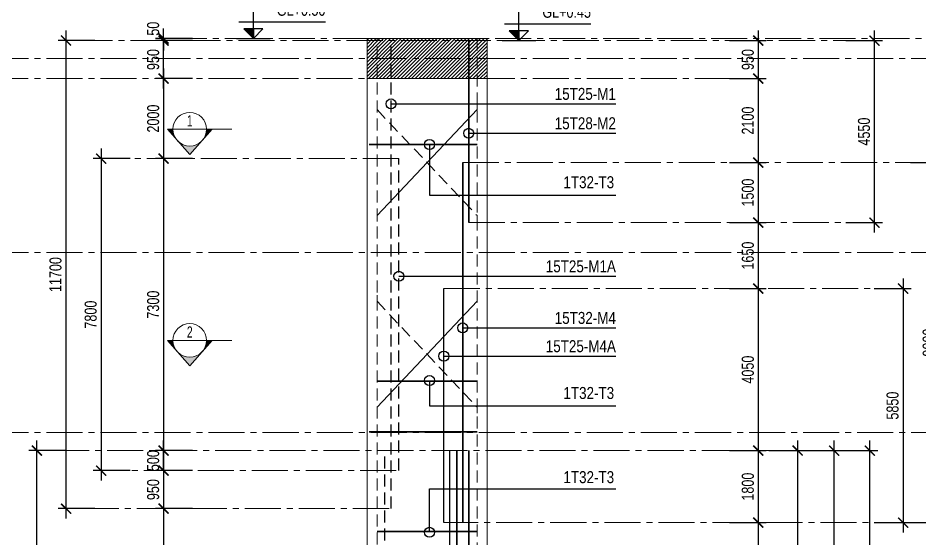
# Model space of a CAD drawing. Header units: millimetres. Extents: x 2746337 to 7547699, y -363432 to 15720.
# Drawn here: x 3076221 to 3098751, y -12008 to 1014 of the extents above; entities that cross this region are included whole.
import ezdxf
from ezdxf.enums import TextEntityAlignment as Align

# ---------------------------------------------------------------- set-up
doc = ezdxf.new("R2010")
doc.units = ezdxf.units.MM
doc.header["$LTSCALE"] = 1200
doc.header["$PDMODE"] = 3
for name, pattern in [('CENTER2', [1.125, 0.75, -0.125, 0.125, -0.125]), ('CONTINOUS', [0]), ('HIDDEN', [0.375, 0.25, -0.125])]:
    doc.linetypes.add(name, pattern=pattern)
for name, color, linetype, lineweight in [('1', 9, 'Continuous', 13), ('BOUND', 3, 'Continuous', 20), ('C1CO', 4, 'Continuous', 35), ('ENOTE', 2, 'Continuous', 15), ('Grid line', 160, 'CENTER2', 5), ('HIDE', 8, 'HIDDEN', 13), ('K-THUOC', 1, 'Continuous', 18), ('LEADER', 8, 'Continuous', 9), ('T1CO', 4, 'Continuous', 20), ('T1HI', 4, 'HIDDEN', 13), ('TCCO', 4, 'Continuous', 35), ('TCHI', 4, 'HIDDEN', 30), ('TEXTMA', 2, 'Continuous', 13)]:
    doc.layers.add(name, color=color, linetype=linetype, lineweight=lineweight)
for name, color, linetype in [('CDC.02.DIM', 1, 'Continuous'), ('CDC.06.TEXT', 2, 'Continuous'), ('CDC.10.HATCH', 251, 'Continuous')]:
    doc.layers.add(name, color=color, linetype=linetype)
doc.styles.add('DB_Arial', font='arial.ttf', dxfattribs={"width": 0.8})
doc.styles.add('SMTEXT', font='arial.ttf', dxfattribs={"width": 0.75})
doc.styles.add('TEXTVN', font='VHELVCN.TTF', dxfattribs={"width": 0.8})
doc.dimstyles.new('BSV1-100', dxfattribs={"dimtxt": 300, "dimasz": 250, "dimexe": 200, "dimexo": 0, "dimgap": 108, "dimtad": 1, "dimdec": 0, "dimdsep": 46, "dimtxsty": 'SMTEXT', "dimblk": 'ARCHTICK', "dimcen": 100, "dimdle": 250, "dimclrd": 256, "dimclre": 256, "dimclrt": 1, "dimadec": 0, "dimazin": 0, "dimtfac": 1, "dimtdec": 0, "dimtix": 1, "dimtmove": 2, "dimatfit": 3, "dimfxl": 720, "dimfxlon": 1, "dimtolj": 1, "dimtzin": 0, "dimarcsym": 0})
doc.dimstyles.new('BSV25', dxfattribs={"dimtxt": 300, "dimasz": 250, "dimexe": 200, "dimexo": 0, "dimgap": 108, "dimtad": 1, "dimdec": 0, "dimlfac": 0.25, "dimdsep": 46, "dimtxsty": 'SMTEXT', "dimblk": 'ARCHTICK', "dimcen": 100, "dimdle": 250, "dimclrd": 256, "dimclre": 256, "dimclrt": 2, "dimadec": 0, "dimazin": 0, "dimtfac": 1, "dimtdec": 0, "dimtix": 1, "dimtmove": 2, "dimatfit": 3, "dimfxl": 800, "dimfxlon": 1, "dimtolj": 1, "dimtzin": 0, "dimarcsym": 0})

# ---------------------------------------------------------------- blocks, each defined once
blk = doc.blocks.new('_ArchTick')
at = {"color": 0, "linetype": 'ByBlock', "const_width": 0.15}
blk.add_lwpolyline([(-0.5, -0.5), (0.5, 0.5)], dxfattribs=at)
blk = doc.blocks.new('*D415')
at = {"layer": 'Defpoints', "color": 0, "transparency": 16777216}
for p in [(3084938, -8850), (3071129, -11850), (3084938, -11850)]:
    blk.add_point(p, dxfattribs=at)
at = {"layer": 'K-THUOC', "lineweight": -2, "transparency": 16777216}
for p, q in [((3071129, -8600), (3071129, -12100)), ((3071849, -8850), (3070929, -8850)), ((3071849, -11850), (3070929, -11850))]:
    blk.add_line(p, q, dxfattribs=at)
at = {"layer": 'K-THUOC', "lineweight": -2, "transparency": 16777216, "xscale": 250, "yscale": 250, "zscale": 250}
for p, rotation in [((3071129, -8850), 90), ((3071129, -11850), 270)]:
    blk.add_blockref('_ArchTick', p, dxfattribs=dict(at, rotation=rotation))
at = {"layer": 'K-THUOC', "color": 1, "transparency": 16777216, "char_height": 300, "attachment_point": 5, "rotation": 90, "style": 'SMTEXT'}
for s, insert in [('\\A1;T12a200-L1,L2,L3', (3071417, -10350)), ('\\A1;3000', (3070867, -10350))]:
    blk.add_mtext(s, dxfattribs=dict(at, insert=insert))
blk = doc.blocks.new('*D420')
at = {"layer": 'Defpoints', "color": 0, "transparency": 16777216}
for p in [(3084938, -11850), (3071129, -26000), (3077931, -26000)]:
    blk.add_point(p, dxfattribs=at)
at = {"layer": 'K-THUOC', "lineweight": -2, "transparency": 16777216}
for p, q in [((3071129, -11600), (3071129, -26250)), ((3071849, -11850), (3070929, -11850)), ((3071849, -26000), (3070929, -26000))]:
    blk.add_line(p, q, dxfattribs=at)
at = {"layer": 'K-THUOC', "lineweight": -2, "transparency": 16777216, "xscale": 250, "yscale": 250, "zscale": 250}
for p, rotation in [((3071129, -11850), 90), ((3071129, -26000), 270)]:
    blk.add_blockref('_ArchTick', p, dxfattribs=dict(at, rotation=rotation))
at = {"layer": 'K-THUOC', "color": 1, "transparency": 16777216, "char_height": 300, "attachment_point": 5, "rotation": 90, "style": 'SMTEXT'}
for s, insert in [('\\A1;T12a300-L1,L2,L3', (3071417, -18925)), ('\\A1;14150', (3070868, -18925))]:
    blk.add_mtext(s, dxfattribs=dict(at, insert=insert))
blk = doc.blocks.new('SIGSEC')
at = {"layer": '1', "lineweight": 9}
h = blk.add_hatch(color=256, dxfattribs=at)
h.dxf.hatch_style = 1
h.paths.add_polyline_path([(-420, 0), (-560, 0), (-315, -278, -0.182676)])
h = blk.add_hatch(color=256, dxfattribs=at)
h.dxf.hatch_style = 1
h.paths.add_polyline_path([(560, 0), (420, 0, -0.182676), (315, -278)])
h = blk.add_hatch(color=256, dxfattribs=at)
h.dxf.hatch_style = 1
h.paths.add_polyline_path([(315, -278, -0.451416), (-315, -278), (0, -635)])
at = {"layer": '1', "lineweight": 9, "elevation": 0}
blk.add_lwpolyline([(1050, 0), (-560, 0), (0, -635), (560, 0)], dxfattribs=at)
at = {"layer": '1', "lineweight": 9}
blk.add_circle((0, 0), 420, dxfattribs=at)
at = {"layer": 'BOUND', "lineweight": 9, "style": 'TEXTVN', "width": 0.8}
blk.add_attdef('SEC', text='', height=280, dxfattribs=at).set_placement((0, 210, 0), align=Align.MIDDLE_CENTER)
blk = doc.blocks.new('*D382')
at = {"layer": 'Defpoints', "color": 0, "transparency": 16777216}
for p in [(3071679, -500), (3071129, -8850), (3084938, -8850)]:
    blk.add_point(p, dxfattribs=at)
at = {"layer": 'K-THUOC', "lineweight": -2, "transparency": 16777216}
for p, q in [((3071129, -250), (3071129, -9100)), ((3071679, -500), (3070929, -500)), ((3071849, -8850), (3070929, -8850))]:
    blk.add_line(p, q, dxfattribs=at)
at = {"layer": 'K-THUOC', "lineweight": -2, "transparency": 16777216, "xscale": 250, "yscale": 250, "zscale": 250}
for p, rotation in [((3071129, -500), 90), ((3071129, -8850), 270)]:
    blk.add_blockref('_ArchTick', p, dxfattribs=dict(at, rotation=rotation))
at = {"layer": 'K-THUOC', "color": 1, "transparency": 16777216, "char_height": 300, "attachment_point": 5, "rotation": 90, "style": 'SMTEXT'}
for s, insert in [('\\A1;T12a300-L1,L2,L3', (3071417, -4675)), ('\\A1;8350', (3070867, -4675))]:
    blk.add_mtext(s, dxfattribs=dict(at, insert=insert))
blk = doc.blocks.new('tag_cd')
at = {"layer": 'CDC.10.HATCH'}
blk.add_hatch(color=256, dxfattribs=at).paths.add_polyline_path([(180, 240), (420, 0), (420, 240)])
at = {"layer": 'CDC.02.DIM'}
for points in [[(420, 240), (420, 0), (660, 240), (180, 240), (420, 0), (420, 1020)], [(60, 420), (2220, 420)], [(0, 0), (840, 0)]]:
    blk.add_lwpolyline(points, dxfattribs=at)
at = {"layer": 'CDC.06.TEXT', "ltscale": 0.5, "style": 'SMTEXT', "width": 0.75}
blk.add_attdef('CD', text='', height=300, dxfattribs=at).set_placement((2220, 570), align=Align.RIGHT)
blk = doc.blocks.new('*D421')
at = {"layer": 'Defpoints', "color": 0, "transparency": 16777216}
for p in [(3070676, 0), (3070113, -4850), (3102823, -4850)]:
    blk.add_point(p, dxfattribs=at)
at = {"layer": 'K-THUOC', "lineweight": -2, "transparency": 16777216}
for p, q in [((3070113, 250), (3070113, -5100)), ((3070676, 0), (3069913, 0)), ((3070833, -4850), (3069913, -4850))]:
    blk.add_line(p, q, dxfattribs=at)
at = {"layer": 'K-THUOC', "lineweight": -2, "transparency": 16777216, "xscale": 250, "yscale": 250, "zscale": 250}
for p, rotation in [((3070113, 0), 90), ((3070113, -4850), 270)]:
    blk.add_blockref('_ArchTick', p, dxfattribs=dict(at, rotation=rotation))
at = {"layer": 'K-THUOC', "color": 1, "transparency": 16777216, "insert": (3069852, -2425), "char_height": 300, "attachment_point": 5, "rotation": 90, "style": 'SMTEXT'}
blk.add_mtext('\\A1;4850', dxfattribs=at)
blk = doc.blocks.new('*D422')
at = {"layer": 'Defpoints', "color": 0, "transparency": 16777216}
for p in [(3102823, -4850), (3070113, -9350), (3102807, -9350)]:
    blk.add_point(p, dxfattribs=at)
at = {"layer": 'K-THUOC', "lineweight": -2, "transparency": 16777216}
for p, q in [((3070113, -4600), (3070113, -9600)), ((3070833, -4850), (3069913, -4850)), ((3070833, -9350), (3069913, -9350))]:
    blk.add_line(p, q, dxfattribs=at)
at = {"layer": 'K-THUOC', "lineweight": -2, "transparency": 16777216, "xscale": 250, "yscale": 250, "zscale": 250}
for p, rotation in [((3070113, -4850), 90), ((3070113, -9350), 270)]:
    blk.add_blockref('_ArchTick', p, dxfattribs=dict(at, rotation=rotation))
at = {"layer": 'K-THUOC', "color": 1, "transparency": 16777216, "insert": (3069852, -7100), "char_height": 300, "attachment_point": 5, "rotation": 90, "style": 'SMTEXT'}
blk.add_mtext('\\A1;4500', dxfattribs=at)
blk = doc.blocks.new('*D423')
at = {"layer": 'Defpoints', "color": 0, "transparency": 16777216}
for p in [(3101550, -9350), (3070113, -13150), (3102807, -13150)]:
    blk.add_point(p, dxfattribs=at)
at = {"layer": 'K-THUOC', "lineweight": -2, "transparency": 16777216}
for p, q in [((3070113, -9100), (3070113, -13400)), ((3070833, -9350), (3069913, -9350)), ((3070833, -13150), (3069913, -13150))]:
    blk.add_line(p, q, dxfattribs=at)
at = {"layer": 'K-THUOC', "lineweight": -2, "transparency": 16777216, "xscale": 250, "yscale": 250, "zscale": 250}
for p, rotation in [((3070113, -9350), 90), ((3070113, -13150), 270)]:
    blk.add_blockref('_ArchTick', p, dxfattribs=dict(at, rotation=rotation))
at = {"layer": 'K-THUOC', "color": 1, "transparency": 16777216, "insert": (3069852, -11250), "char_height": 300, "attachment_point": 5, "rotation": 90, "style": 'SMTEXT'}
blk.add_mtext('\\A1;3800', dxfattribs=at)
blk = doc.blocks.new('*D383')
at = {"layer": 'Defpoints', "color": 0, "transparency": 16777216}
for p in [(3087588, 450), (3087938, -500), (3094713, -500)]:
    blk.add_point(p, dxfattribs=at)
at = {"layer": 'K-THUOC', "lineweight": -2, "transparency": 16777216}
for p, q in [((3094713, 700), (3094713, -750)), ((3093993, 450), (3094913, 450)), ((3093993, -500), (3094913, -500))]:
    blk.add_line(p, q, dxfattribs=at)
at = {"layer": 'K-THUOC', "lineweight": -2, "transparency": 16777216, "xscale": 250, "yscale": 250, "zscale": 250}
for p, rotation in [((3094713, 450), 90), ((3094713, -500), 270)]:
    blk.add_blockref('_ArchTick', p, dxfattribs=dict(at, rotation=rotation))
at = {"layer": 'K-THUOC', "color": 1, "transparency": 16777216, "insert": (3094452, -25), "char_height": 300, "attachment_point": 5, "rotation": 90, "style": 'SMTEXT'}
blk.add_mtext('\\A1;950', dxfattribs=at)
blk = doc.blocks.new('*D384')
at = {"layer": 'Defpoints', "color": 0, "transparency": 16777216}
for p in [(3087938, -2600), (3087938, -4100), (3094713, -4100)]:
    blk.add_point(p, dxfattribs=at)
at = {"layer": 'K-THUOC', "lineweight": -2, "transparency": 16777216}
for p, q in [((3094713, -2350), (3094713, -4350)), ((3093993, -2600), (3094913, -2600)), ((3093993, -4100), (3094913, -4100))]:
    blk.add_line(p, q, dxfattribs=at)
at = {"layer": 'K-THUOC', "lineweight": -2, "transparency": 16777216, "xscale": 250, "yscale": 250, "zscale": 250}
for p, rotation in [((3094713, -2600), 90), ((3094713, -4100), 270)]:
    blk.add_blockref('_ArchTick', p, dxfattribs=dict(at, rotation=rotation))
at = {"layer": 'K-THUOC', "color": 1, "transparency": 16777216, "insert": (3094452, -3350), "char_height": 300, "attachment_point": 5, "rotation": 90, "style": 'SMTEXT'}
blk.add_mtext('\\A1;1500', dxfattribs=at)
blk = doc.blocks.new('*D385')
at = {"layer": 'Defpoints', "color": 0, "transparency": 16777216}
for p in [(3087938, -4100), (3087938, -5750), (3094713, -5750)]:
    blk.add_point(p, dxfattribs=at)
at = {"layer": 'K-THUOC', "lineweight": -2, "transparency": 16777216}
for p, q in [((3094713, -3850), (3094713, -6000)), ((3093993, -4100), (3094913, -4100)), ((3093993, -5750), (3094913, -5750))]:
    blk.add_line(p, q, dxfattribs=at)
at = {"layer": 'K-THUOC', "lineweight": -2, "transparency": 16777216, "xscale": 250, "yscale": 250, "zscale": 250}
for p, rotation in [((3094713, -4100), 90), ((3094713, -5750), 270)]:
    blk.add_blockref('_ArchTick', p, dxfattribs=dict(at, rotation=rotation))
at = {"layer": 'K-THUOC', "color": 1, "transparency": 16777216, "insert": (3094452, -4925), "char_height": 300, "attachment_point": 5, "rotation": 90, "style": 'SMTEXT'}
blk.add_mtext('\\A1;1650', dxfattribs=at)
blk = doc.blocks.new('*D386')
at = {"layer": 'Defpoints', "color": 0, "transparency": 16777216}
for p in [(3087938, -5750), (3087938, -9800), (3094713, -9800)]:
    blk.add_point(p, dxfattribs=at)
at = {"layer": 'K-THUOC', "lineweight": -2, "transparency": 16777216}
for p, q in [((3094713, -5500), (3094713, -10050)), ((3093993, -5750), (3094913, -5750)), ((3093993, -9800), (3094913, -9800))]:
    blk.add_line(p, q, dxfattribs=at)
at = {"layer": 'K-THUOC', "lineweight": -2, "transparency": 16777216, "xscale": 250, "yscale": 250, "zscale": 250}
for p, rotation in [((3094713, -5750), 90), ((3094713, -9800), 270)]:
    blk.add_blockref('_ArchTick', p, dxfattribs=dict(at, rotation=rotation))
at = {"layer": 'K-THUOC', "color": 1, "transparency": 16777216, "insert": (3094452, -7775), "char_height": 300, "attachment_point": 5, "rotation": 90, "style": 'SMTEXT'}
blk.add_mtext('\\A1;4050', dxfattribs=at)
blk = doc.blocks.new('*D387')
at = {"layer": 'Defpoints', "color": 0, "transparency": 16777216}
for p in [(3087938, -9800), (3087938, -11600), (3094713, -11600)]:
    blk.add_point(p, dxfattribs=at)
at = {"layer": 'K-THUOC', "lineweight": -2, "transparency": 16777216}
for p, q in [((3094713, -9550), (3094713, -11850)), ((3093993, -9800), (3094913, -9800)), ((3093993, -11600), (3094913, -11600))]:
    blk.add_line(p, q, dxfattribs=at)
at = {"layer": 'K-THUOC', "lineweight": -2, "transparency": 16777216, "xscale": 250, "yscale": 250, "zscale": 250}
for p, rotation in [((3094713, -9800), 90), ((3094713, -11600), 270)]:
    blk.add_blockref('_ArchTick', p, dxfattribs=dict(at, rotation=rotation))
at = {"layer": 'K-THUOC', "color": 1, "transparency": 16777216, "insert": (3094452, -10700), "char_height": 300, "attachment_point": 5, "rotation": 90, "style": 'SMTEXT'}
blk.add_mtext('\\A1;1800', dxfattribs=at)
blk = doc.blocks.new('*D388')
at = {"layer": 'Defpoints', "color": 0, "transparency": 16777216}
for p in [(3087938, -11600), (3087938, -18800), (3094713, -18800)]:
    blk.add_point(p, dxfattribs=at)
at = {"layer": 'K-THUOC', "lineweight": -2, "transparency": 16777216}
for p, q in [((3094713, -11350), (3094713, -19050)), ((3093993, -11600), (3094913, -11600)), ((3093993, -18800), (3094913, -18800))]:
    blk.add_line(p, q, dxfattribs=at)
at = {"layer": 'K-THUOC', "lineweight": -2, "transparency": 16777216, "xscale": 250, "yscale": 250, "zscale": 250}
for p, rotation in [((3094713, -11600), 90), ((3094713, -18800), 270)]:
    blk.add_blockref('_ArchTick', p, dxfattribs=dict(at, rotation=rotation))
at = {"layer": 'K-THUOC', "color": 1, "transparency": 16777216, "insert": (3094452, -15200), "char_height": 300, "attachment_point": 5, "rotation": 90, "style": 'SMTEXT'}
blk.add_mtext('\\A1;7200', dxfattribs=at)
blk = doc.blocks.new('*D393')
at = {"layer": 'Defpoints', "color": 0, "transparency": 16777216}
for p in [(3086887, -9800), (3097500, -9800), (3086887, -21500)]:
    blk.add_point(p, dxfattribs=at)
at = {"layer": 'K-THUOC', "lineweight": -2, "transparency": 16777216}
for p, q in [((3097500, -21750), (3097500, -9550)), ((3096780, -9800), (3097700, -9800)), ((3096780, -21500), (3097700, -21500))]:
    blk.add_line(p, q, dxfattribs=at)
at = {"layer": 'K-THUOC', "lineweight": -2, "transparency": 16777216, "xscale": 250, "yscale": 250, "zscale": 250}
for p, rotation in [((3097500, -9800), 90), ((3097500, -21500), 270)]:
    blk.add_blockref('_ArchTick', p, dxfattribs=dict(at, rotation=rotation))
at = {"layer": 'K-THUOC', "color": 1, "transparency": 16777216, "insert": (3097239, -15650), "char_height": 300, "attachment_point": 5, "rotation": 90, "style": 'SMTEXT'}
blk.add_mtext('\\A1;11700', dxfattribs=at)
blk = doc.blocks.new('*D394')
at = {"layer": 'Defpoints', "color": 0, "transparency": 16777216}
for p in [(3088151, -2600), (3099231, -2600), (3088151, -11600)]:
    blk.add_point(p, dxfattribs=at)
at = {"layer": 'K-THUOC', "lineweight": -2, "transparency": 16777216}
for p, q in [((3099231, -11850), (3099231, -2350)), ((3098511, -2600), (3099431, -2600)), ((3098511, -11600), (3099431, -11600))]:
    blk.add_line(p, q, dxfattribs=at)
at = {"layer": 'K-THUOC', "lineweight": -2, "transparency": 16777216, "xscale": 250, "yscale": 250, "zscale": 250}
for p, rotation in [((3099231, -2600), 90), ((3099231, -11600), 270)]:
    blk.add_blockref('_ArchTick', p, dxfattribs=dict(at, rotation=rotation))
at = {"layer": 'K-THUOC', "color": 1, "transparency": 16777216, "insert": (3098970, -7100), "char_height": 300, "attachment_point": 5, "rotation": 90, "style": 'SMTEXT'}
blk.add_mtext('\\A1;9000', dxfattribs=at)
blk = doc.blocks.new('*D395')
at = {"layer": 'Defpoints', "color": 0, "transparency": 16777216}
for p in [(3087588, 450), (3097616, 450), (3087588, -4100)]:
    blk.add_point(p, dxfattribs=at)
at = {"layer": 'K-THUOC', "lineweight": -2, "transparency": 16777216}
for p, q in [((3097616, -4350), (3097616, 700)), ((3096896, 450), (3097816, 450)), ((3096896, -4100), (3097816, -4100))]:
    blk.add_line(p, q, dxfattribs=at)
at = {"layer": 'K-THUOC', "lineweight": -2, "transparency": 16777216, "xscale": 250, "yscale": 250, "zscale": 250}
for p, rotation in [((3097616, 450), 90), ((3097616, -4100), 270)]:
    blk.add_blockref('_ArchTick', p, dxfattribs=dict(at, rotation=rotation))
at = {"layer": 'K-THUOC', "color": 1, "transparency": 16777216, "insert": (3097355, -1825), "char_height": 300, "attachment_point": 5, "rotation": 90, "style": 'SMTEXT'}
blk.add_mtext('\\A1;4550', dxfattribs=at)
blk = doc.blocks.new('*D396')
at = {"layer": 'Defpoints', "color": 0, "transparency": 16777216}
for p in [(3087007, -9800), (3096607, -9800), (3087007, -19300)]:
    blk.add_point(p, dxfattribs=at)
at = {"layer": 'K-THUOC', "lineweight": -2, "transparency": 16777216}
for p, q in [((3096607, -19550), (3096607, -9550)), ((3095887, -9800), (3096807, -9800)), ((3095887, -19300), (3096807, -19300))]:
    blk.add_line(p, q, dxfattribs=at)
at = {"layer": 'K-THUOC', "lineweight": -2, "transparency": 16777216, "xscale": 250, "yscale": 250, "zscale": 250}
for p, rotation in [((3096607, -9800), 90), ((3096607, -19300), 270)]:
    blk.add_blockref('_ArchTick', p, dxfattribs=dict(at, rotation=rotation))
at = {"layer": 'K-THUOC', "color": 1, "transparency": 16777216, "insert": (3096346, -14550), "char_height": 300, "attachment_point": 5, "rotation": 90, "style": 'SMTEXT'}
blk.add_mtext('\\A1;9500', dxfattribs=at)
blk = doc.blocks.new('*D397')
at = {"layer": 'Defpoints', "color": 0, "transparency": 16777216}
for p in [(3087181, -9800), (3095697, -9800), (3087181, -18800)]:
    blk.add_point(p, dxfattribs=at)
at = {"layer": 'K-THUOC', "lineweight": -2, "transparency": 16777216}
for p, q in [((3095697, -19050), (3095697, -9550)), ((3094977, -9800), (3095897, -9800)), ((3094977, -18800), (3095897, -18800))]:
    blk.add_line(p, q, dxfattribs=at)
at = {"layer": 'K-THUOC', "lineweight": -2, "transparency": 16777216, "xscale": 250, "yscale": 250, "zscale": 250}
for p, rotation in [((3095697, -9800), 90), ((3095697, -18800), 270)]:
    blk.add_blockref('_ArchTick', p, dxfattribs=dict(at, rotation=rotation))
at = {"layer": 'K-THUOC', "color": 1, "transparency": 16777216, "insert": (3095435, -14300), "char_height": 300, "attachment_point": 5, "rotation": 90, "style": 'SMTEXT'}
blk.add_mtext('\\A1;9000', dxfattribs=at)
blk = doc.blocks.new('*D398')
at = {"layer": 'Defpoints', "color": 0, "transparency": 16777216}
for p in [(3079858, 450), (3084938, 450), (3084938, -500)]:
    blk.add_point(p, dxfattribs=at)
at = {"layer": 'K-THUOC', "lineweight": -2, "transparency": 16777216}
for p, q in [((3079858, -750), (3079858, 700)), ((3080578, 450), (3079658, 450)), ((3080578, -500), (3079658, -500))]:
    blk.add_line(p, q, dxfattribs=at)
at = {"layer": 'K-THUOC', "lineweight": -2, "transparency": 16777216, "xscale": 250, "yscale": 250, "zscale": 250}
for p, rotation in [((3079858, 450), 90), ((3079858, -500), 270)]:
    blk.add_blockref('_ArchTick', p, dxfattribs=dict(at, rotation=rotation))
at = {"layer": 'K-THUOC', "color": 1, "transparency": 16777216, "insert": (3079597, -25), "char_height": 300, "attachment_point": 5, "rotation": 90, "style": 'SMTEXT'}
blk.add_mtext('\\A1;950', dxfattribs=at)
blk = doc.blocks.new('*D399')
at = {"layer": 'Defpoints', "color": 0, "transparency": 16777216}
for p in [(3084914, -2500), (3079858, -9800), (3084914, -9800)]:
    blk.add_point(p, dxfattribs=at)
at = {"layer": 'K-THUOC', "lineweight": -2, "transparency": 16777216}
for p, q in [((3079858, -2250), (3079858, -10050)), ((3080578, -2500), (3079658, -2500)), ((3080578, -9800), (3079658, -9800))]:
    blk.add_line(p, q, dxfattribs=at)
at = {"layer": 'K-THUOC', "lineweight": -2, "transparency": 16777216, "xscale": 250, "yscale": 250, "zscale": 250}
for p, rotation in [((3079858, -2500), 90), ((3079858, -9800), 270)]:
    blk.add_blockref('_ArchTick', p, dxfattribs=dict(at, rotation=rotation))
at = {"layer": 'K-THUOC', "color": 1, "transparency": 16777216, "insert": (3079597, -6150), "char_height": 300, "attachment_point": 5, "rotation": 90, "style": 'SMTEXT'}
blk.add_mtext('\\A1;7300', dxfattribs=at)
blk = doc.blocks.new('*D400')
at = {"layer": 'Defpoints', "color": 0, "transparency": 16777216}
for p in [(3084914, -11250), (3079858, -14200), (3084914, -14200)]:
    blk.add_point(p, dxfattribs=at)
at = {"layer": 'K-THUOC', "lineweight": -2, "transparency": 16777216}
for p, q in [((3079858, -11000), (3079858, -14450)), ((3080578, -11250), (3079658, -11250)), ((3080578, -14200), (3079658, -14200))]:
    blk.add_line(p, q, dxfattribs=at)
at = {"layer": 'K-THUOC', "lineweight": -2, "transparency": 16777216, "xscale": 250, "yscale": 250, "zscale": 250}
for p, rotation in [((3079858, -11250), 90), ((3079858, -14200), 270)]:
    blk.add_blockref('_ArchTick', p, dxfattribs=dict(at, rotation=rotation))
at = {"layer": 'K-THUOC', "color": 1, "transparency": 16777216, "insert": (3079597, -12725), "char_height": 300, "attachment_point": 5, "rotation": 90, "style": 'SMTEXT'}
blk.add_mtext('\\A1;2950', dxfattribs=at)
blk = doc.blocks.new('*D402')
at = {"layer": 'Defpoints', "color": 0, "transparency": 16777216}
for p in [(3076693, -9800), (3085114, -9800), (3085114, -21500)]:
    blk.add_point(p, dxfattribs=at)
at = {"layer": 'K-THUOC', "lineweight": -2, "transparency": 16777216}
for p, q in [((3076693, -21750), (3076693, -9550)), ((3077413, -9800), (3076493, -9800)), ((3077413, -21500), (3076493, -21500))]:
    blk.add_line(p, q, dxfattribs=at)
at = {"layer": 'K-THUOC', "lineweight": -2, "transparency": 16777216, "xscale": 250, "yscale": 250, "zscale": 250}
for p, rotation in [((3076693, -9800), 90), ((3076693, -21500), 270)]:
    blk.add_blockref('_ArchTick', p, dxfattribs=dict(at, rotation=rotation))
at = {"layer": 'K-THUOC', "color": 1, "transparency": 16777216, "insert": (3076432, -15650), "char_height": 300, "attachment_point": 5, "rotation": 90, "style": 'SMTEXT'}
blk.add_mtext('\\A1;11700', dxfattribs=at)
blk = doc.blocks.new('*D403')
at = {"layer": 'Defpoints', "color": 0, "transparency": 16777216}
for p in [(3077420, 450), (3082637, 450), (3082637, -11250)]:
    blk.add_point(p, dxfattribs=at)
at = {"layer": 'K-THUOC', "lineweight": -2, "transparency": 16777216}
for p, q in [((3077420, -11500), (3077420, 700)), ((3078140, 450), (3077220, 450)), ((3078140, -11250), (3077220, -11250))]:
    blk.add_line(p, q, dxfattribs=at)
at = {"layer": 'K-THUOC', "lineweight": -2, "transparency": 16777216, "xscale": 250, "yscale": 250, "zscale": 250}
for p, rotation in [((3077420, 450), 90), ((3077420, -11250), 270)]:
    blk.add_blockref('_ArchTick', p, dxfattribs=dict(at, rotation=rotation))
at = {"layer": 'K-THUOC', "color": 1, "transparency": 16777216, "insert": (3077158, -5400), "char_height": 300, "attachment_point": 5, "rotation": 90, "style": 'SMTEXT'}
blk.add_mtext('\\A1;11700', dxfattribs=at)
blk = doc.blocks.new('*D404')
at = {"layer": 'Defpoints', "color": 0, "transparency": 16777216}
for p in [(3082880, -2500), (3078298, -10300), (3082880, -10300)]:
    blk.add_point(p, dxfattribs=at)
at = {"layer": 'K-THUOC', "lineweight": -2, "transparency": 16777216}
for p, q in [((3078298, -2250), (3078298, -10550)), ((3079018, -2500), (3078098, -2500)), ((3079018, -10300), (3078098, -10300))]:
    blk.add_line(p, q, dxfattribs=at)
at = {"layer": 'K-THUOC', "lineweight": -2, "transparency": 16777216, "xscale": 250, "yscale": 250, "zscale": 250}
for p, rotation in [((3078298, -2500), 90), ((3078298, -10300), 270)]:
    blk.add_blockref('_ArchTick', p, dxfattribs=dict(at, rotation=rotation))
at = {"layer": 'K-THUOC', "color": 1, "transparency": 16777216, "insert": (3078037, -6400), "char_height": 300, "attachment_point": 5, "rotation": 90, "style": 'SMTEXT'}
blk.add_mtext('\\A1;7800', dxfattribs=at)
blk = doc.blocks.new('*D405')
at = {"layer": 'Defpoints', "color": 0, "transparency": 16777216}
for p in [(3082488, -10300), (3079858, -11250), (3084914, -11250)]:
    blk.add_point(p, dxfattribs=at)
at = {"layer": 'K-THUOC', "lineweight": -2, "transparency": 16777216}
for p, q in [((3079858, -10050), (3079858, -11500)), ((3080578, -10300), (3079658, -10300)), ((3080578, -11250), (3079658, -11250))]:
    blk.add_line(p, q, dxfattribs=at)
at = {"layer": 'K-THUOC', "lineweight": -2, "transparency": 16777216, "xscale": 250, "yscale": 250, "zscale": 250}
for p, rotation in [((3079858, -10300), 90), ((3079858, -11250), 270)]:
    blk.add_blockref('_ArchTick', p, dxfattribs=dict(at, rotation=rotation))
at = {"layer": 'K-THUOC', "color": 1, "transparency": 16777216, "insert": (3079597, -10775), "char_height": 300, "attachment_point": 5, "rotation": 90, "style": 'SMTEXT'}
blk.add_mtext('\\A1;950', dxfattribs=at)
blk = doc.blocks.new('*D406')
at = {"layer": 'Defpoints', "color": 0, "transparency": 16777216}
for p in [(3087938, -500), (3087938, -2600), (3094713, -2600)]:
    blk.add_point(p, dxfattribs=at)
at = {"layer": 'K-THUOC', "lineweight": -2, "transparency": 16777216}
for p, q in [((3094713, -250), (3094713, -2850)), ((3093993, -500), (3094913, -500)), ((3093993, -2600), (3094913, -2600))]:
    blk.add_line(p, q, dxfattribs=at)
at = {"layer": 'K-THUOC', "lineweight": -2, "transparency": 16777216, "xscale": 250, "yscale": 250, "zscale": 250}
for p, rotation in [((3094713, -500), 90), ((3094713, -2600), 270)]:
    blk.add_blockref('_ArchTick', p, dxfattribs=dict(at, rotation=rotation))
at = {"layer": 'K-THUOC', "color": 1, "transparency": 16777216, "insert": (3094452, -1550), "char_height": 300, "attachment_point": 5, "rotation": 90, "style": 'SMTEXT'}
blk.add_mtext('\\A1;2100', dxfattribs=at)
blk = doc.blocks.new('*D407')
at = {"layer": 'Defpoints', "color": 0, "transparency": 16777216}
for p in [(3084938, -500), (3079858, -2500), (3084914, -2500)]:
    blk.add_point(p, dxfattribs=at)
at = {"layer": 'K-THUOC', "lineweight": -2, "transparency": 16777216}
for p, q in [((3079858, -250), (3079858, -2750)), ((3080578, -500), (3079658, -500)), ((3080578, -2500), (3079658, -2500))]:
    blk.add_line(p, q, dxfattribs=at)
at = {"layer": 'K-THUOC', "lineweight": -2, "transparency": 16777216, "xscale": 250, "yscale": 250, "zscale": 250}
for p, rotation in [((3079858, -500), 90), ((3079858, -2500), 270)]:
    blk.add_blockref('_ArchTick', p, dxfattribs=dict(at, rotation=rotation))
at = {"layer": 'K-THUOC', "color": 1, "transparency": 16777216, "insert": (3079597, -1500), "char_height": 300, "attachment_point": 5, "rotation": 90, "style": 'SMTEXT'}
blk.add_mtext('\\A1;2000', dxfattribs=at)
blk = doc.blocks.new('*D410')
at = {"layer": 'Defpoints', "color": 0, "transparency": 16777216}
for p in [(3102566, -500), (3097019, -26000), (3107734, -26000)]:
    blk.add_point(p, dxfattribs=at)
at = {"layer": 'K-THUOC', "lineweight": -2, "transparency": 16777216}
for p, q in [((3107734, -250), (3107734, -26250)), ((3107014, -500), (3107934, -500)), ((3107014, -26000), (3107934, -26000))]:
    blk.add_line(p, q, dxfattribs=at)
at = {"layer": 'K-THUOC', "lineweight": -2, "transparency": 16777216, "xscale": 250, "yscale": 250, "zscale": 250}
for p, rotation in [((3107734, -500), 90), ((3107734, -26000), 270)]:
    blk.add_blockref('_ArchTick', p, dxfattribs=dict(at, rotation=rotation))
at = {"layer": 'K-THUOC', "color": 1, "transparency": 16777216, "insert": (3107473, -13250), "char_height": 300, "attachment_point": 5, "rotation": 90, "style": 'SMTEXT'}
blk.add_mtext('\\A1;25500', dxfattribs=at)
blk = doc.blocks.new('*D412')
at = {"layer": 'Defpoints', "color": 0, "transparency": 16777216}
for p in [(3101766, 0), (3108795, 0), (3097019, -26000)]:
    blk.add_point(p, dxfattribs=at)
at = {"layer": 'K-THUOC', "lineweight": -2, "transparency": 16777216}
for p, q in [((3108795, -26250), (3108795, 250)), ((3108075, 0), (3108995, 0)), ((3108075, -26000), (3108995, -26000))]:
    blk.add_line(p, q, dxfattribs=at)
at = {"layer": 'K-THUOC', "lineweight": -2, "transparency": 16777216, "xscale": 250, "yscale": 250, "zscale": 250}
for p, rotation in [((3108795, 0), 90), ((3108795, -26000), 270)]:
    blk.add_blockref('_ArchTick', p, dxfattribs=dict(at, rotation=rotation))
at = {"layer": 'K-THUOC', "color": 1, "transparency": 16777216, "insert": (3108533, -13000), "char_height": 300, "attachment_point": 5, "rotation": 90, "style": 'SMTEXT'}
blk.add_mtext('\\A1;26000', dxfattribs=at)
blk = doc.blocks.new('*D424')
at = {"layer": 'Defpoints', "color": 0, "transparency": 16777216}
for p in [(3079858, -9800), (3084914, -9800), (3082488, -10300)]:
    blk.add_point(p, dxfattribs=at)
at = {"layer": 'K-THUOC', "lineweight": -2, "transparency": 16777216}
for p, q in [((3079858, -9800), (3079858, -9550)), ((3080578, -9800), (3079658, -9800)), ((3079858, -10300), (3079858, -9800)), ((3080578, -10300), (3079658, -10300)), ((3079858, -10300), (3079858, -10550))]:
    blk.add_line(p, q, dxfattribs=at)
at = {"layer": 'K-THUOC', "lineweight": -2, "transparency": 16777216, "xscale": 250, "yscale": 250, "zscale": 250}
for p, rotation in [((3079858, -9800), 270), ((3079858, -10300), 90)]:
    blk.add_blockref('_ArchTick', p, dxfattribs=dict(at, rotation=rotation))
at = {"layer": 'K-THUOC', "color": 1, "transparency": 16777216, "insert": (3079597, -10050), "char_height": 300, "attachment_point": 5, "rotation": 90, "style": 'SMTEXT'}
blk.add_mtext('\\A1;500', dxfattribs=at)
blk = doc.blocks.new('*D425')
at = {"layer": 'Defpoints', "color": 0, "transparency": 16777216}
for p in [(3087851, -5750), (3087851, -11600), (3098329, -11600)]:
    blk.add_point(p, dxfattribs=at)
at = {"layer": 'K-THUOC', "lineweight": -2, "transparency": 16777216}
for p, q in [((3098329, -5500), (3098329, -11850)), ((3097609, -5750), (3098529, -5750)), ((3097609, -11600), (3098529, -11600))]:
    blk.add_line(p, q, dxfattribs=at)
at = {"layer": 'K-THUOC', "lineweight": -2, "transparency": 16777216, "xscale": 250, "yscale": 250, "zscale": 250}
for p, rotation in [((3098329, -5750), 90), ((3098329, -11600), 270)]:
    blk.add_blockref('_ArchTick', p, dxfattribs=dict(at, rotation=rotation))
at = {"layer": 'K-THUOC', "color": 1, "transparency": 16777216, "insert": (3098068, -8675), "char_height": 300, "attachment_point": 5, "rotation": 90, "style": 'SMTEXT'}
blk.add_mtext('\\A1;5850', dxfattribs=at)
blk = doc.blocks.new('lop1-type2')
at = {"layer": 'C1CO'}
for p, q in [((2730241, 450), (2730241, -4100)), ((2730091, -2600), (2730091, -11600)), ((2730241, -9800), (2730241, -21500)), ((2730041, -20150), (2730041, -26000))]:
    blk.add_line(p, q, dxfattribs=at)
at = {"layer": 'TCCO'}
blk.add_line((2729944, -9800), (2729944, -18800), dxfattribs=at)
blk = doc.blocks.new('*D374')
at = {"layer": 'Defpoints', "color": 0, "transparency": 16777216}
for p in [(3079858, 500), (3084938, 500), (3084938, 450)]:
    blk.add_point(p, dxfattribs=at)
at = {"layer": 'K-THUOC', "lineweight": -2, "transparency": 16777216}
for p, q in [((3079858, 500), (3079858, 750)), ((3080578, 500), (3079658, 500)), ((3079858, 450), (3079858, 500)), ((3080578, 450), (3079658, 450)), ((3079858, 450), (3079858, 200))]:
    blk.add_line(p, q, dxfattribs=at)
at = {"layer": 'K-THUOC', "lineweight": -2, "transparency": 16777216, "xscale": 250, "yscale": 250, "zscale": 250}
for p, rotation in [((3079858, 500), 270), ((3079858, 450), 90)]:
    blk.add_blockref('_ArchTick', p, dxfattribs=dict(at, rotation=rotation))
at = {"layer": 'K-THUOC', "color": 1, "transparency": 16777216, "insert": (3079597, 747), "char_height": 300, "attachment_point": 5, "rotation": 90, "style": 'SMTEXT'}
blk.add_mtext('\\A1;50', dxfattribs=at)

msp = doc.modelspace()

# ---------------------------------------------------------------- hatches: boundary and pattern name
at = {"layer": 'CDC.10.HATCH'}
h = msp.add_hatch(dxfattribs=at)
h.set_pattern_fill('ANSI31', color=256, scale=20)
h.set_pattern_definition([(45, (312473.84, 77331.77), (-44.9012806, 44.9012806), [])])
h.paths.add_polyline_path([(3084938.2, -500), (3087938.2, -500), (3087938.2, 500), (3084938.2, 500)])

# ---------------------------------------------------------------- linework, layer by layer
at = {"layer": 'BOUND'}
msp.add_line((3084938.2, 410), (3084938.2, -45000), dxfattribs=at)
for points in [[(3084938.2, -500), (3087938.2, -500), (3087938.2, 500), (3084938.2, 500)], [(3084938.2, -45000), (3087938.2, -45000), (3087938.2, -500), (3084938.2, -500)]]:
    msp.add_lwpolyline(points, close=True, dxfattribs=at)
at = {"layer": 'C1CO'}
for p, q in [((3084988.2, -2147), (3087688.2, -2147)), ((3085188.2, -8064.3), (3087688.2, -8064.3)), ((3084988.2, -9328.7), (3087688.2, -9328.7)), ((3085188.2, -11824.8), (3087688.2, -11824.8))]:
    msp.add_line(p, q, dxfattribs=at)
at = {"layer": 'Grid line', "color": 2}
for p, q in [((3066131.5, 0), (3101765.9, 0)), ((3066131.5, -4850), (3102650.3, -4850)), ((3066131.5, -9350), (3102634.3, -9350))]:
    msp.add_line(p, q, dxfattribs=at)
at = {"layer": 'Grid line'}
for p, q in [((3094028.1, -500), (3070900.8, -500)), ((3085735.8, -2500), (3079111.7, -2500)), ((3087328.1, -2600.3), (3098517.8, -2600.3)), ((3087478.1, -4100.3), (3097816.1, -4100.3)), ((3086856.6, -5750.3), (3098517.8, -5750.3)), ((3077098.7, -9800.3), (3097699.8, -9800.7)), ((3085663.7, -10299.7), (3078678.9, -10300)), ((3085487.8, -11250.3), (3077742.6, -11250.3)), ((3098517.8, -11600.3), (3086856.6, -11600.3))]:
    msp.add_line(p, q, dxfattribs=at)
for points in [[(3080037.9, 500), (3106955.2, 500)], [(3077679.6, 450), (3097016.2, 450)]]:
    msp.add_lwpolyline(points, dxfattribs=at)
at = {"layer": 'HIDE'}
for p, q in [((3085188.2, -45000), (3085188.2, 500)), ((3087688.2, 500), (3087688.2, -45000))]:
    msp.add_line(p, q, dxfattribs=at)
at = {"layer": 'T1CO'}
for points in [[(3087688.2, -1125.3), (3087688.2, -1275.3), (3085188.2, -3925.3), (3085188.2, -4075.3)], [(3087688.2, -5916.1), (3087688.2, -6066.1), (3085188.2, -8716.1), (3085188.2, -8866.1)]]:
    msp.add_lwpolyline(points, dxfattribs=at)
at = {"layer": 'T1HI'}
for points in [[(3085188.2, -1125.3), (3085188.2, -1275.3), (3087688.2, -3925.3), (3087688.2, -4075.3)], [(3085188.2, -5916.1), (3085188.2, -6066.1), (3087688.2, -8716.1), (3087688.2, -8866.1)]]:
    msp.add_lwpolyline(points, dxfattribs=at)
at = {"layer": 'TCHI', "linetype": 'HIDDEN'}
for p, q in [((3085537.8, -11250.3), (3085537.8, 450)), ((3085387.8, -21500), (3085387.8, -9800))]:
    msp.add_line(p, q, dxfattribs=at)
at = {"layer": 'TCHI', "color": 6, "linetype": 'HIDDEN'}
msp.add_line((3085735.8, -10299.7), (3085735.8, -2499.7), dxfattribs=at)
at = {"layer": 'TCHI', "color": 6, "linetype": 'CONTINOUS'}
for p, q in [((3086856.6, -11600.3), (3086856.6, -5750.3)), ((3087006.6, -19300), (3087006.6, -9800.3))]:
    msp.add_line(p, q, dxfattribs=at)

# ---------------------------------------------------------------- block references
msp.add_blockref('lop1-type2', (357237.4, 0))
at = {"layer": '1', "lineweight": 20}
for p, values in [((3080511.1, -1765.4), {'SEC': '1'}), ((3080511.1, -7045.4), {'SEC': '2'})]:
    msp.add_blockref('SIGSEC', p, dxfattribs=at).add_auto_attribs(values)
at = {"layer": 'ENOTE'}
for p, values in [((3081679.9, 500), {'CD': 'GL+0.50'}), ((3088312.8, 450), {'CD': 'GL+0.45'})]:
    msp.add_blockref('tag_cd', p, dxfattribs=at).add_auto_attribs(values)

# ---------------------------------------------------------------- texts
at = {"layer": 'TEXTMA', "style": 'DB_Arial', "width": 0.8}
for s, p in [('15T25-M1', (3091155.9, -1032)), ('15T28-M2', (3091155.9, -1767)), ('1T32-T3', (3091111.7, -3240.7)), ('15T25-M1A', (3091155.9, -5342.9)), ('15T32-M4', (3091155.9, -6633)), ('15T25-M4A', (3091155.9, -7339.2)), ('1T32-T3', (3091111.7, -8509)), ('1T32-T3', (3091111.7, -10613.2))]:
    msp.add_text(s, height=300, rotation=360, dxfattribs=at).set_placement(p, align=Align.RIGHT)

# ---------------------------------------------------------------- dimensions: what is measured, and where the dimension line sits
at = {"layer": 'K-THUOC'}
dim = msp.add_linear_dim(base=(3079858, 500), p1=(3084938.2, 450), p2=(3084938.2, 500), angle=90, dimstyle='BSV1-100', dxfattribs=at)
dim.commit()
dim.dimension.update_dxf_attribs({"geometry": '*D374', "text_midpoint": (3079596.8, 746.8), "dimtype": 160})
for base, p1, p2, picture, middle in [((3077419.6, 450), (3082636.9, -11250.3), (3082636.9, 450), '*D403', (3077158.4, -5400.2)), ((3079858, 450), (3084938.2, -500), (3084938.2, 450), '*D398', (3079596.8, -25)), ((3094713.1, -500), (3087588.2, 450), (3087938.2, -500), '*D383', (3094452, -25)), ((3097616.1, 450), (3087588.2, -4100.3), (3087588.2, 450), '*D395', (3097354.9, -1825.2)), ((3070113.3, -4850), (3070675.7, 0), (3102822.7, -4850), '*D421', (3069852.1, -2425)), ((3108794.6, 0), (3097019.2, -26000), (3101765.9, 0), '*D412', (3108533.5, -13000)), ((3079858, -2500), (3084938.2, -500), (3084913.8, -2500), '*D407', (3079596.8, -1500)), ((3094713.1, -2600.3), (3087938.2, -500), (3087938.2, -2600.3), '*D406', (3094452, -1550.2)), ((3107733.8, -26000), (3102565.9, -500), (3097019.2, -26000), '*D410', (3107472.6, -13250)), ((3078297.9, -10299.7), (3082880, -2499.7), (3082880, -10299.7), '*D404', (3078036.8, -6399.7)), ((3079858, -9800.3), (3084913.8, -2500), (3084913.8, -9800.3), '*D399', (3079596.7, -6150.2)), ((3094713.1, -4100.3), (3087938.2, -2600.3), (3087938.2, -4100.3), '*D384', (3094452, -3350.3)), ((3099231.2, -2600.3), (3088151.5, -11600.3), (3088151.5, -2600.3), '*D394', (3098970, -7100.3)), ((3094713.1, -5750.3), (3087938.2, -4100.3), (3087938.2, -5750.3), '*D385', (3094452, -4925.3)), ((3070113.3, -9350), (3102822.7, -4850), (3102806.7, -9350), '*D422', (3069852.1, -7100)), ((3098329.4, -11600.3), (3087851.5, -5750.3), (3087851.5, -11600.3), '*D425', (3098068.2, -8675.3)), ((3094713.1, -9800.3), (3087938.2, -5750.3), (3087938.2, -9800.3), '*D386', (3094452, -7775.3)), ((3070113.3, -13150), (3101550.2, -9350), (3102806.7, -13150), '*D423', (3069852, -11250)), ((3076693.3, -9800), (3085113.8, -21500), (3085113.8, -9800), '*D402', (3076432.1, -15650)), ((3079858, -9800.3), (3082488.2, -10300), (3084913.8, -9800.3), '*D424', (3079596.8, -10050.2)), ((3097499.8, -9800.3), (3086886.7, -21500), (3086886.7, -9800.3), '*D393', (3097238.6, -15650.2)), ((3096607.2693, -9800.4881), (3087006.6443, -19300), (3087006.6432, -9800.4881), '*D396', (3096346.0974, -14550.244)), ((3095696.6552, -9800.4904), (3087181.3592, -18800), (3087181.3592, -9800.4904), '*D397', (3095435.4833, -14300.2452)), ((3094713.1, -11600.3), (3087938.2, -9800.3), (3087938.2, -11600.3), '*D387', (3094452, -10700.3)), ((3079858, -11250.3), (3082488.2, -10300), (3084913.8, -11250.3), '*D405', (3079596.8, -10775.2)), ((3079858, -14200), (3084913.8, -11250.3), (3084913.8, -14200), '*D400', (3079596.8, -12725.2)), ((3094713.1, -18800), (3087938.2, -11600.3), (3087938.2, -18800), '*D388', (3094452, -15200.2))]:
    dim = msp.add_linear_dim(base=base, p1=p1, p2=p2, angle=90, dimstyle='BSV1-100', dxfattribs=at)
    dim.commit()
    dim.dimension.update_dxf_attribs({"geometry": picture, "text_midpoint": middle})
for base, p1, p2, text, picture, middle in [((3071128.7, -8850), (3071678.7, -500), (3084938.2, -8850), '<>\\XT12a300-L1,L2,L3', '*D382', (3071128.7, -4675)), ((3071128.7, -11850), (3084938.2, -8850), (3084938.2, -11850), '<>\\XT12a200-L1,L2,L3', '*D415', (3071128.7, -10350)), ((3071128.7, -26000), (3084938.2, -11850), (3077931.4, -26000), '<>\\XT12a300-L1,L2,L3', '*D420', (3071128.7, -18925))]:
    dim = msp.add_linear_dim(base=base, p1=p1, p2=p2, angle=90, text=text, dimstyle='BSV1-100', dxfattribs=at)
    dim.commit()
    dim.dimension.update_dxf_attribs({"geometry": picture, "text_midpoint": middle})

# ---------------------------------------------------------------- leaders
at = {"layer": 'LEADER'}
for points in [[(3085537.8, -1132), (3091155.9, -1132)], [(3087478.1, -1867), (3091155.9, -1867)], [(3086499.6, -2147), (3086499.6, -3412.3), (3091155.9, -3412.3)], [(3085735.8, -5442.9), (3091155.9, -5442.9)], [(3087328.1, -6733), (3091155.9, -6733)], [(3086856.6, -7439.2), (3091155.9, -7439.2)], [(3086499.6, -8048), (3086499.6, -8680.6), (3091155.9, -8680.6)], [(3086499.6, -11841.2), (3086499.6, -10751.8), (3091155.9, -10751.8)]]:
    msp.add_leader(points, dimstyle='BSV25', override={"dimldrblk": 'Origin'}, dxfattribs=at)

doc.saveas('drawing.dxf')
